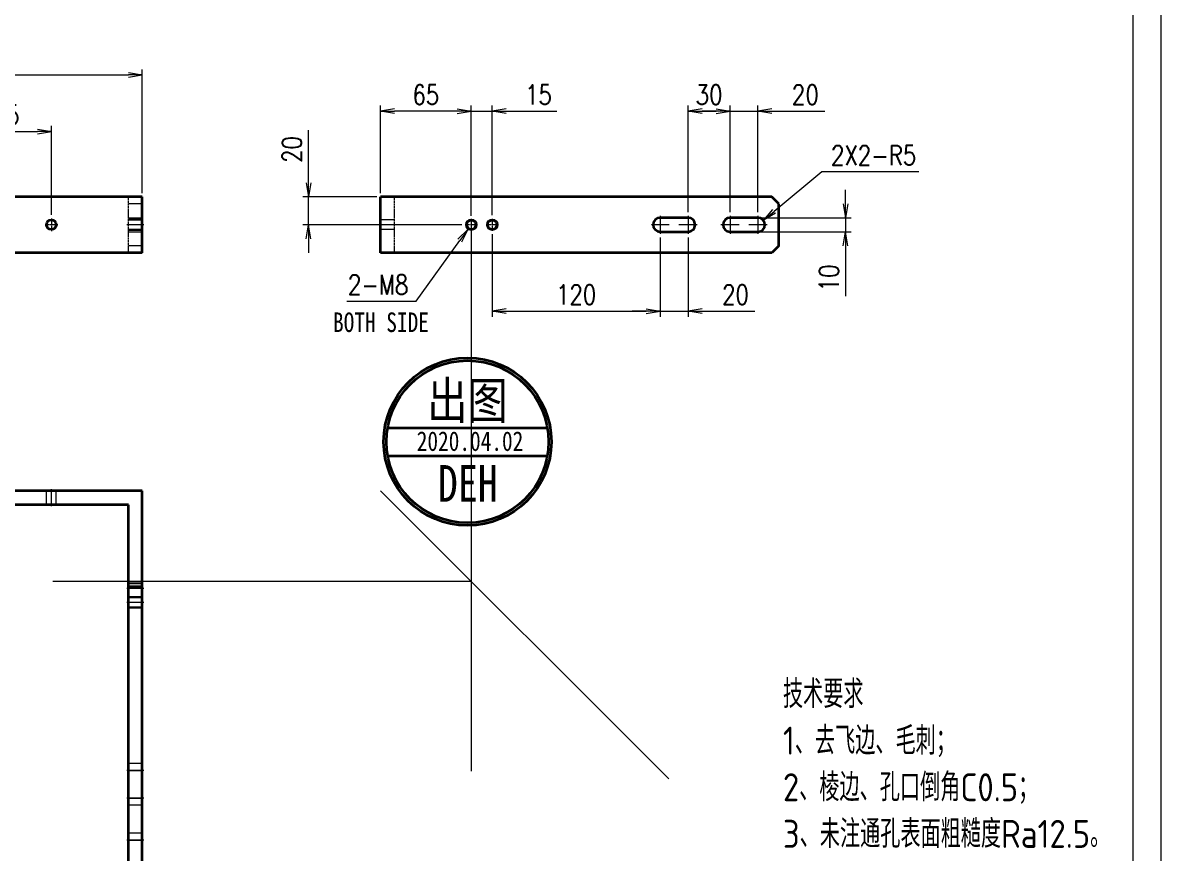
# Model space of a CAD drawing. Header units: millimetres. Extents: x 1333 to 190452, y -42879 to -5704.
# Drawn here: x 181502 to 182316, y -22442 to -21848 of the extents above; entities that cross this region are included whole.
import ezdxf
from ezdxf.enums import TextEntityAlignment as Align

# ---------------------------------------------------------------- set-up
doc = ezdxf.new("R2010")
doc.units = ezdxf.units.MM
doc.header["$LTSCALE"] = 0.5
doc.linetypes.add('AM_ISO02W050x2', pattern=[3.75, 3, -0.75])
doc.linetypes.add('AM_ISO08W050x2', pattern=[9, 6, -0.75, 1.5, -0.75])
for name, color, linetype, lineweight in [('dim', 82, 'Continuous', 9), ('中心线', 2, 'AM_ISO08W050x2', 18), ('印章专用-出图', 1, 'Continuous', 80), ('图框', 7, 'Continuous', 18), ('标注线', 3, 'Continuous', 18), ('粗实线', 7, 'Continuous', 35), ('细实线', 3, 'Continuous', 18), ('虚线', 1, 'AM_ISO02W050x2', 18)]:
    doc.layers.add(name, color=color, linetype=linetype, lineweight=lineweight)
doc.layers.add('打印-禁用', color=7, linetype='Continuous', lineweight=15, plot=False)
doc.layers.add('车型', color=7, linetype='Continuous')
doc.styles.add('DIM', font='romans.shx', dxfattribs={"width": 0.8, "bigfont": 'bigfont.shx'})
doc.styles.add('国标', font='simfang.ttf', dxfattribs={"width": 0.8})
doc.styles.add('机械长仿宋', font='gbenor.shx', dxfattribs={"height": 1, "bigfont": 'gbcbig.shx'})
doc.dimstyles.new('DEH 1-4', dxfattribs={"dimscale": 4, "dimtxt": 3.5, "dimasz": 2.5, "dimexe": 1, "dimexo": 0.625, "dimgap": 1.2, "dimtad": 1, "dimdsep": 46, "dimtxsty": 'DIM', "dimblk": 'OPEN', "dimcen": 0, "dimclrd": 8, "dimclre": 8, "dimclrt": 2, "dimazin": 2, "dimtfac": 0.5, "dimtmove": 0, "dimatfit": 3, "dimldrblk": 'OPEN', "dimfxl": 0, "dimtolj": 2, "dimlwd": 18, "dimlwe": 18, "dimarcsym": 0})
doc.dimstyles.new('DEH 1-4$3', dxfattribs={"dimscale": 4, "dimtxt": 3.5, "dimasz": 2.5, "dimexe": 1, "dimexo": 0.625, "dimgap": 1.2, "dimtad": 1, "dimtoh": 1, "dimdsep": 46, "dimtxsty": 'DIM', "dimblk": 'OPEN', "dimcen": 0, "dimclrd": 8, "dimclre": 8, "dimclrt": 2, "dimazin": 2, "dimtfac": 0.5, "dimtofl": 0, "dimtmove": 0, "dimatfit": 3, "dimldrblk": 'OPEN', "dimfxl": 0, "dimtolj": 2, "dimlwd": 18, "dimlwe": 18, "dimarcsym": 0})
doc.dimstyles.new('DEH 1-4$4', dxfattribs={"dimscale": 4, "dimtxt": 3.5, "dimasz": 2.5, "dimexe": 1, "dimexo": 0.625, "dimgap": 1.2, "dimtad": 1, "dimtoh": 1, "dimdsep": 46, "dimtxsty": 'DIM', "dimblk": 'OPEN', "dimcen": 0, "dimclrd": 8, "dimclre": 8, "dimclrt": 2, "dimazin": 2, "dimtfac": 0.5, "dimtofl": 0, "dimtmove": 0, "dimatfit": 3, "dimldrblk": 'OPEN', "dimfxl": 0, "dimtolj": 2, "dimlwd": 18, "dimlwe": 18, "dimarcsym": 0})

# ---------------------------------------------------------------- blocks, each defined once
blk = doc.blocks.new('GZDEH零件A3图框V01版')
at = {"layer": '图框', "linetype": 'Continuous'}
blk.add_line((3272.49, -1832.96), (3272.49, -1554.46), dxfattribs=at)
at = {"layer": '打印-禁用', "linetype": 'Continuous'}
blk.add_line((3277.49, -1846.46), (3277.49, -1549.46), dxfattribs=at)
blk = doc.blocks.new('DEH A3')
at = {"layer": '图框'}
blk.add_blockref('GZDEH零件A3图框V01版', (-2857.49, 1846.46), dxfattribs=at)
blk = doc.blocks.new('_Open')
at = {"color": 0, "linetype": 'ByBlock', "lineweight": -2}
for p, q in [((-1, 0.167), (0, 0)), ((-1, -0.167), (0, 0)), ((0, 0), (-1, 0))]:
    blk.add_line(p, q, dxfattribs=at)
blk = doc.blocks.new('*D342')
at = {"layer": 'Defpoints', "color": 0, "transparency": 16777216}
for p in [(181587.63, -21885.48), (180887.63, -21972.62), (181587.63, -21972.62)]:
    blk.add_point(p, dxfattribs=at)
at = {"layer": 'dim', "color": 8, "lineweight": 18, "transparency": 16777216}
for p, q in [((180887.63, -21970.12), (180887.63, -21881.48)), ((181587.63, -21970.12), (181587.63, -21881.48)), ((180897.63, -21885.48), (181577.63, -21885.48))]:
    blk.add_line(p, q, dxfattribs=at)
at = {"layer": 'dim', "color": 8, "lineweight": 18, "transparency": 16777216, "xscale": 10, "yscale": 10, "zscale": 10, "rotation": 180}
blk.add_blockref('_Open', (180887.63, -21885.48), dxfattribs=at)
at = {"layer": 'dim', "color": 8, "lineweight": 18, "transparency": 16777216, "xscale": 10, "yscale": 10, "zscale": 10}
blk.add_blockref('_Open', (181587.63, -21885.48), dxfattribs=at)
at = {"layer": 'dim', "color": 2, "transparency": 16777216, "insert": (181237.63, -21873.68), "char_height": 14, "attachment_point": 5, "style": 'DIM'}
blk.add_mtext('\\A2;700', dxfattribs=at)
blk = doc.blocks.new('*D355')
at = {"layer": 'Defpoints', "color": 0, "transparency": 16777216}
for p in [(181522.63, -21925.8), (181457.63, -21988.07), (181522.63, -21988.07)]:
    blk.add_point(p, dxfattribs=at)
at = {"layer": 'dim', "color": 8, "lineweight": 18, "transparency": 16777216}
for p, q in [((181457.63, -21985.57), (181457.63, -21921.8)), ((181522.63, -21985.57), (181522.63, -21921.8)), ((181467.63, -21925.8), (181512.63, -21925.8))]:
    blk.add_line(p, q, dxfattribs=at)
at = {"layer": 'dim', "color": 8, "lineweight": 18, "transparency": 16777216, "xscale": 10, "yscale": 10, "zscale": 10, "rotation": 180}
blk.add_blockref('_Open', (181457.63, -21925.8), dxfattribs=at)
at = {"layer": 'dim', "color": 8, "lineweight": 18, "transparency": 16777216, "xscale": 10, "yscale": 10, "zscale": 10}
blk.add_blockref('_Open', (181522.63, -21925.8), dxfattribs=at)
at = {"layer": 'dim', "color": 2, "transparency": 16777216, "insert": (181490.13, -21914), "char_height": 14, "attachment_point": 5, "style": 'DIM'}
blk.add_mtext('\\A2;65', dxfattribs=at)
blk = doc.blocks.new('*D358')
at = {"layer": 'Defpoints', "color": 0, "transparency": 16777216}
for p in [(181757.87, -21911.43), (181757.87, -21972.62), (181822.87, -21988.3)]:
    blk.add_point(p, dxfattribs=at)
at = {"layer": 'dim', "color": 8, "lineweight": 18, "transparency": 16777216}
for p, q in [((181757.87, -21970.12), (181757.87, -21907.43)), ((181812.87, -21911.43), (181767.87, -21911.43)), ((181822.87, -21985.8), (181822.87, -21907.43))]:
    blk.add_line(p, q, dxfattribs=at)
at = {"layer": 'dim', "color": 8, "lineweight": 18, "transparency": 16777216, "xscale": 10, "yscale": 10, "zscale": 10, "rotation": 180}
blk.add_blockref('_Open', (181757.87, -21911.43), dxfattribs=at)
at = {"layer": 'dim', "color": 8, "lineweight": 18, "transparency": 16777216, "xscale": 10, "yscale": 10, "zscale": 10}
blk.add_blockref('_Open', (181822.87, -21911.43), dxfattribs=at)
at = {"layer": 'dim', "color": 2, "transparency": 16777216, "insert": (181790.37, -21899.63), "char_height": 14, "attachment_point": 5, "style": 'DIM'}
blk.add_mtext('\\A2;65', dxfattribs=at)
blk = doc.blocks.new('*D359')
at = {"layer": 'Defpoints', "color": 0, "transparency": 16777216}
for p in [(181837.87, -21911.43), (181837.87, -21988.3), (181822.87, -21988.62)]:
    blk.add_point(p, dxfattribs=at)
at = {"layer": 'dim', "color": 8, "lineweight": 18, "transparency": 16777216}
for p, q in [((181812.87, -21911.43), (181802.87, -21911.43)), ((181822.87, -21986.12), (181822.87, -21907.43)), ((181822.87, -21911.43), (181837.87, -21911.43)), ((181837.87, -21985.8), (181837.87, -21907.43)), ((181847.87, -21911.43), (181884, -21911.43))]:
    blk.add_line(p, q, dxfattribs=at)
at = {"layer": 'dim', "color": 8, "lineweight": 18, "transparency": 16777216, "xscale": 10, "yscale": 10, "zscale": 10}
blk.add_blockref('_Open', (181822.87, -21911.43), dxfattribs=at)
at = {"layer": 'dim', "color": 8, "lineweight": 18, "transparency": 16777216, "xscale": 10, "yscale": 10, "zscale": 10, "rotation": 180}
blk.add_blockref('_Open', (181837.87, -21911.43), dxfattribs=at)
at = {"layer": 'dim', "color": 2, "transparency": 16777216, "insert": (181870.94, -21899.63), "char_height": 14, "attachment_point": 5, "style": 'DIM'}
blk.add_mtext('\\A2;15', dxfattribs=at)
blk = doc.blocks.new('*D360')
at = {"layer": 'Defpoints', "color": 0, "transparency": 16777216}
for p in [(181706.36, -21972.62), (181757.87, -21972.62), (181818.55, -21992.62)]:
    blk.add_point(p, dxfattribs=at)
at = {"layer": 'dim', "color": 8, "lineweight": 18, "transparency": 16777216}
for p, q in [((181706.36, -21962.62), (181706.36, -21924.88)), ((181755.37, -21972.62), (181702.36, -21972.62)), ((181706.36, -21992.62), (181706.36, -21972.62)), ((181816.05, -21992.62), (181702.36, -21992.62)), ((181706.36, -22002.62), (181706.36, -22012.62))]:
    blk.add_line(p, q, dxfattribs=at)
at = {"layer": 'dim', "color": 8, "lineweight": 18, "transparency": 16777216, "xscale": 10, "yscale": 10, "zscale": 10}
for p, rotation in [((181706.36, -21972.62), 270), ((181706.36, -21992.62), 90)]:
    blk.add_blockref('_Open', p, dxfattribs=dict(at, rotation=rotation))
at = {"layer": 'dim', "color": 2, "transparency": 16777216, "insert": (181694.56, -21938.75), "char_height": 14, "attachment_point": 5, "rotation": 90, "style": 'DIM'}
blk.add_mtext('\\A2;20', dxfattribs=at)
blk = doc.blocks.new('*D361')
at = {"layer": 'Defpoints', "color": 0, "transparency": 16777216}
for p in [(181837.87, -21996.94), (181957.87, -21999.12), (181957.87, -22054.41)]:
    blk.add_point(p, dxfattribs=at)
at = {"layer": 'dim', "color": 8, "lineweight": 18, "transparency": 16777216}
for p, q in [((181837.87, -21999.44), (181837.87, -22058.41)), ((181957.87, -22001.62), (181957.87, -22058.41)), ((181847.87, -22054.41), (181947.87, -22054.41))]:
    blk.add_line(p, q, dxfattribs=at)
at = {"layer": 'dim', "color": 8, "lineweight": 18, "transparency": 16777216, "xscale": 10, "yscale": 10, "zscale": 10, "rotation": 180}
blk.add_blockref('_Open', (181837.87, -22054.41), dxfattribs=at)
at = {"layer": 'dim', "color": 8, "lineweight": 18, "transparency": 16777216, "xscale": 10, "yscale": 10, "zscale": 10}
blk.add_blockref('_Open', (181957.87, -22054.41), dxfattribs=at)
at = {"layer": 'dim', "color": 2, "transparency": 16777216, "insert": (181897.87, -22042.61), "char_height": 14, "attachment_point": 5, "style": 'DIM'}
blk.add_mtext('\\A2;120', dxfattribs=at)
blk = doc.blocks.new('*D362')
at = {"layer": 'Defpoints', "color": 0, "transparency": 16777216}
for p in [(181957.87, -21999.12), (181977.87, -21999.12), (181977.87, -22054.41)]:
    blk.add_point(p, dxfattribs=at)
at = {"layer": 'dim', "color": 8, "lineweight": 18, "transparency": 16777216}
for p, q in [((181957.87, -22001.62), (181957.87, -22058.41)), ((181977.87, -22001.62), (181977.87, -22058.41)), ((181947.87, -22054.41), (181937.87, -22054.41)), ((181957.87, -22054.41), (181977.87, -22054.41)), ((181987.87, -22054.41), (182025.6, -22054.41))]:
    blk.add_line(p, q, dxfattribs=at)
at = {"layer": 'dim', "color": 8, "lineweight": 18, "transparency": 16777216, "xscale": 10, "yscale": 10, "zscale": 10}
blk.add_blockref('_Open', (181957.87, -22054.41), dxfattribs=at)
at = {"layer": 'dim', "color": 8, "lineweight": 18, "transparency": 16777216, "xscale": 10, "yscale": 10, "zscale": 10, "rotation": 180}
blk.add_blockref('_Open', (181977.87, -22054.41), dxfattribs=at)
at = {"layer": 'dim', "color": 2, "transparency": 16777216, "insert": (182011.74, -22042.61), "char_height": 14, "attachment_point": 5, "style": 'DIM'}
blk.add_mtext('\\A2;20', dxfattribs=at)
blk = doc.blocks.new('*D363')
at = {"layer": 'Defpoints', "color": 0, "transparency": 16777216}
for p in [(182007.87, -21911.43), (181977.87, -21986.12), (182007.87, -21986.12)]:
    blk.add_point(p, dxfattribs=at)
at = {"layer": 'dim', "color": 8, "lineweight": 18, "transparency": 16777216}
for p, q in [((181977.87, -21983.62), (181977.87, -21907.43)), ((181987.87, -21911.43), (181997.87, -21911.43)), ((182007.87, -21983.62), (182007.87, -21907.43))]:
    blk.add_line(p, q, dxfattribs=at)
at = {"layer": 'dim', "color": 8, "lineweight": 18, "transparency": 16777216, "xscale": 10, "yscale": 10, "zscale": 10, "rotation": 180}
blk.add_blockref('_Open', (181977.87, -21911.43), dxfattribs=at)
at = {"layer": 'dim', "color": 8, "lineweight": 18, "transparency": 16777216, "xscale": 10, "yscale": 10, "zscale": 10}
blk.add_blockref('_Open', (182007.87, -21911.43), dxfattribs=at)
at = {"layer": 'dim', "color": 2, "transparency": 16777216, "insert": (181992.87, -21899.63), "char_height": 14, "attachment_point": 5, "style": 'DIM'}
blk.add_mtext('\\A2;30', dxfattribs=at)
blk = doc.blocks.new('*D364')
at = {"layer": 'Defpoints', "color": 0, "transparency": 16777216}
for p in [(182027.87, -21911.43), (182007.87, -21986.12), (182027.87, -21986.12)]:
    blk.add_point(p, dxfattribs=at)
at = {"layer": 'dim', "color": 8, "lineweight": 18, "transparency": 16777216}
for p, q in [((181997.87, -21911.43), (181987.87, -21911.43)), ((182007.87, -21983.62), (182007.87, -21907.43)), ((182007.87, -21911.43), (182027.87, -21911.43)), ((182027.87, -21983.62), (182027.87, -21907.43)), ((182037.87, -21911.43), (182075.6, -21911.43))]:
    blk.add_line(p, q, dxfattribs=at)
at = {"layer": 'dim', "color": 8, "lineweight": 18, "transparency": 16777216, "xscale": 10, "yscale": 10, "zscale": 10}
blk.add_blockref('_Open', (182007.87, -21911.43), dxfattribs=at)
at = {"layer": 'dim', "color": 8, "lineweight": 18, "transparency": 16777216, "xscale": 10, "yscale": 10, "zscale": 10, "rotation": 180}
blk.add_blockref('_Open', (182027.87, -21911.43), dxfattribs=at)
at = {"layer": 'dim', "color": 2, "transparency": 16777216, "insert": (182061.74, -21899.63), "char_height": 14, "attachment_point": 5, "style": 'DIM'}
blk.add_mtext('\\A2;20', dxfattribs=at)
blk = doc.blocks.new('*D365')
at = {"layer": 'Defpoints', "color": 0, "transparency": 16777216}
for p in [(181820.53, -21995.86), (181825.21, -21989.37)]:
    blk.add_point(p, dxfattribs=at)
at = {"layer": 'dim', "color": 8, "lineweight": 18, "transparency": 16777216}
for p, q in [((181783.46, -22047.28), (181814.68, -22003.97)), ((181733.86, -22047.28), (181783.46, -22047.28))]:
    blk.add_line(p, q, dxfattribs=at)
at = {"layer": 'dim', "color": 8, "lineweight": 18, "transparency": 16777216, "xscale": 10, "yscale": 10, "zscale": 10, "rotation": 54.21233762330667}
blk.add_blockref('_Open', (181820.53, -21995.86), dxfattribs=at)
at = {"layer": 'dim', "color": 2, "transparency": 16777216, "insert": (181756.26, -22035.48), "char_height": 14, "attachment_point": 5, "style": 'DIM'}
blk.add_mtext('\\A2;{\\Fromans,bigfont|c134;2-M8}', dxfattribs=at)
blk = doc.blocks.new('*D366')
at = {"layer": 'Defpoints', "color": 0, "transparency": 16777216}
for p in [(182027.87, -21992.62), (182031.72, -21989.42)]:
    blk.add_point(p, dxfattribs=at)
at = {"layer": 'dim', "color": 8, "lineweight": 18, "transparency": 16777216}
for p, q in [((182073.48, -21954.73), (182039.41, -21983.03)), ((182142.81, -21954.73), (182073.48, -21954.73))]:
    blk.add_line(p, q, dxfattribs=at)
at = {"layer": 'dim', "color": 8, "lineweight": 18, "transparency": 16777216, "xscale": 10, "yscale": 10, "zscale": 10, "rotation": 219.7164421594327}
blk.add_blockref('_Open', (182031.72, -21989.42), dxfattribs=at)
at = {"layer": 'dim', "color": 2, "transparency": 16777216, "insert": (182110.55, -21942.93), "char_height": 14, "attachment_point": 5, "style": 'DIM'}
blk.add_mtext('\\A2;{\\Fromans,bigfont|c134;2X2-}R5', dxfattribs=at)
blk = doc.blocks.new('*D367')
at = {"layer": 'Defpoints', "color": 0, "transparency": 16777216}
for p in [(182027.87, -21987.62), (182027.87, -21997.62), (182090.44, -21997.62)]:
    blk.add_point(p, dxfattribs=at)
at = {"layer": 'dim', "color": 8, "lineweight": 18, "transparency": 16777216}
for p, q in [((182090.44, -21977.62), (182090.44, -21967.62)), ((182030.37, -21987.62), (182094.44, -21987.62)), ((182090.44, -21987.62), (182090.44, -21997.62)), ((182030.37, -21997.62), (182094.44, -21997.62)), ((182090.44, -22007.62), (182090.44, -22043.75))]:
    blk.add_line(p, q, dxfattribs=at)
at = {"layer": 'dim', "color": 8, "lineweight": 18, "transparency": 16777216, "xscale": 10, "yscale": 10, "zscale": 10}
for p, rotation in [((182090.44, -21987.62), 270), ((182090.44, -21997.62), 90)]:
    blk.add_blockref('_Open', p, dxfattribs=dict(at, rotation=rotation))
at = {"layer": 'dim', "color": 2, "transparency": 16777216, "insert": (182078.64, -22030.68), "char_height": 14, "attachment_point": 5, "rotation": 90, "style": 'DIM'}
blk.add_mtext('\\A2;10', dxfattribs=at)
blk = doc.blocks.new('出图章')
at = {"layer": '印章专用-出图'}
h = blk.add_hatch(color=256, dxfattribs=at)
h.paths.add_polyline_path([(-15, 0, 1), (15, 0, 1)])
h.paths.add_polyline_path([(14.5, 0, -1), (-14.5, 0, -1)], flags=16)
h.paths.add_polyline_path([(-7.31, -12.35), (7.41, -12.35), (7.41, -2.73), (-7.31, -2.73)], flags=8)
at = {"layer": '印章专用-出图', "lineweight": 35}
for p, q in [((-14.28, 2.5), (14.28, 2.5)), ((-14.28, -2.5), (14.28, -2.5))]:
    blk.add_line(p, q, dxfattribs=at)
for radius in [15, 14.5]:
    blk.add_circle((0, 0), radius, dxfattribs=at)
at = {"layer": '印章专用-出图', "color": 4, "style": '国标', "width": 0.8}
blk.add_text('DEH', height=6.562, dxfattribs=at).set_placement((0.05, -10.74), align=Align.CENTER)
at = {"layer": '印章专用-出图', "color": 3, "style": '国标', "width": 0.8}
blk.add_attdef('出图', text='', height=6.6, dxfattribs=at).set_placement((0, 7.35), align=Align.MIDDLE_CENTER)
at = {"layer": '印章专用-出图', "color": 2, "style": '国标', "width": 0.8}
blk.add_attdef('XXXX.XX.XX', text='', height=3.5, dxfattribs=at).set_placement((0.45, 0.1), align=Align.MIDDLE_CENTER)
blk = doc.blocks.new('YZ-CT')
at = {"layer": '印章专用-出图'}
blk.add_blockref('出图章', (0.63, 0), dxfattribs=at).add_auto_attribs({'出图': '出图', 'XXXX.XX.XX': '2020.04.02'})

msp = doc.modelspace()

# ---------------------------------------------------------------- linework, layer by layer
at = {"layer": '中心线', "ltscale": 0.2275}
msp.add_line((181522.63, -21988.066), (181522.63, -21997.166), dxfattribs=at)
at = {"layer": '中心线', "ltscale": 0.216028}
for p, q in [((181822.87, -21988.296), (181822.87, -21996.937)), ((181837.87, -21988.296), (181837.87, -21996.937))]:
    msp.add_line(p, q, dxfattribs=at)
at = {"layer": '中心线', "ltscale": 0.325}
for p, q in [((181957.87, -21986.116), (181957.87, -21999.116)), ((181977.87, -21986.116), (181977.87, -21999.116)), ((182007.87, -21986.116), (182007.87, -21999.116)), ((182027.87, -21986.116), (182027.87, -21999.116)), ((181964.37, -21992.616), (181951.37, -21992.616)), ((181984.37, -21992.616), (181971.37, -21992.616)), ((182014.37, -21992.616), (182001.37, -21992.616)), ((182034.37, -21992.616), (182021.37, -21992.616))]:
    msp.add_line(p, q, dxfattribs=at)
at = {"layer": '中心线', "ltscale": 0.227499}
msp.add_line((181527.18, -21992.616), (181518.08, -21992.616), dxfattribs=at)
at = {"layer": '中心线', "ltscale": 0.300015}
for p, q in [((181588.63, -21992.616), (181576.63, -21992.616)), ((181768.87, -21992.616), (181756.87, -21992.616)), ((181588.63, -22252.856), (181576.63, -22252.856)), ((181588.63, -22262.856), (181576.63, -22262.856)), ((181588.63, -22382.856), (181576.63, -22382.856)), ((181588.63, -22402.856), (181576.63, -22402.856)), ((181588.63, -22432.856), (181576.63, -22432.856))]:
    msp.add_line(p, q, dxfattribs=at)
at = {"layer": '中心线', "ltscale": 0.216027}
for p, q in [((181827.191, -21992.616), (181818.55, -21992.616)), ((181842.191, -21992.616), (181833.55, -21992.616))]:
    msp.add_line(p, q, dxfattribs=at)
at = {"layer": '中心线', "ltscale": 0.3}
msp.add_line((181522.63, -22193.856), (181522.63, -22181.856), dxfattribs=at)
at = {"layer": '标注线'}
for p, q in [((181822.87, -21992.616), (181822.87, -22383.324)), ((181757.87, -22182.856), (181964.017, -22389.003)), ((181822.87, -22247.856), (181523.628, -22247.856))]:
    msp.add_line(p, q, dxfattribs=at)
at = {"layer": '粗实线'}
for p, q in [((181587.63, -21972.616), (180887.63, -21972.616)), ((181587.63, -22012.616), (181587.63, -21972.616)), ((181757.87, -22012.616), (181757.87, -21972.616)), ((182037.87, -21972.616), (181757.87, -21972.616)), ((182042.87, -22007.616), (182042.87, -21977.616)), ((181977.87, -21987.616), (181957.87, -21987.616)), ((182027.87, -21987.616), (182007.87, -21987.616)), ((181957.87, -21997.616), (181977.87, -21997.616)), ((182007.87, -21997.616), (182027.87, -21997.616)), ((181587.63, -22012.616), (180887.63, -22012.616)), ((182037.87, -22012.616), (181757.87, -22012.616)), ((181587.63, -22182.856), (180887.63, -22182.856)), ((181587.63, -22462.856), (181587.63, -22182.856)), ((181577.63, -22192.856), (180897.63, -22192.856)), ((181577.63, -22462.856), (181577.63, -22192.856))]:
    msp.add_line(p, q, dxfattribs=at)
at = {"layer": '粗实线', "ltscale": 0.176777}
for p, q in [((182042.87, -21977.616), (182037.87, -21972.616)), ((182042.87, -22007.616), (182037.87, -22012.616))]:
    msp.add_line(p, q, dxfattribs=at)
at = {"layer": '粗实线'}
for centre, radius in [((181522.63, -21992.616), 3.5), ((181822.87, -21992.616), 3.324), ((181837.87, -21992.616), 3.324)]:
    msp.add_circle(centre, radius, dxfattribs=at)
for centre, start, end in [((181957.87, -21992.616), 90, 270), ((181977.87, -21992.616), 270, 90), ((182007.87, -21992.616), 90, 270), ((182027.87, -21992.616), 270, 90)]:
    msp.add_arc(centre, 5, start, end, dxfattribs=at)
at = {"layer": '细实线'}
for centre in [(181822.87, -21992.616), (181837.87, -21992.616)]:
    msp.add_circle(centre, 4, dxfattribs=at)
at = {"layer": '虚线'}
for p, q in [((181577.63, -22012.616), (181577.63, -21972.616)), ((181767.87, -22012.616), (181767.87, -21972.616))]:
    msp.add_line(p, q, dxfattribs=at)
at = {"layer": '虚线', "ltscale": 0.25}
for p, q in [((181587.63, -21977.616), (181577.63, -21977.616)), ((181577.63, -21987.616), (181587.63, -21987.616)), ((181587.63, -21988.616), (181577.63, -21988.616)), ((181587.63, -21988.616), (181577.63, -21988.616)), ((181587.63, -21989.293), (181577.63, -21989.293)), ((181587.63, -21989.293), (181577.63, -21989.293)), ((181587.63, -21995.94), (181577.63, -21995.94)), ((181587.63, -21995.94), (181577.63, -21995.94)), ((181767.87, -21989.116), (181757.87, -21989.116)), ((181767.87, -21989.116), (181757.87, -21989.116)), ((181767.87, -21989.116), (181757.87, -21989.116)), ((181767.87, -21989.116), (181757.87, -21989.116)), ((181767.87, -21989.116), (181757.87, -21989.116)), ((181767.87, -21989.116), (181757.87, -21989.116)), ((181767.87, -21989.116), (181757.87, -21989.116)), ((181767.87, -21989.116), (181757.87, -21989.116)), ((181767.87, -21989.116), (181757.87, -21989.116)), ((181767.87, -21996.116), (181757.87, -21996.116)), ((181767.87, -21996.116), (181757.87, -21996.116)), ((181767.87, -21996.116), (181757.87, -21996.116)), ((181767.87, -21996.116), (181757.87, -21996.116)), ((181767.87, -21996.116), (181757.87, -21996.116)), ((181767.87, -21996.116), (181757.87, -21996.116)), ((181767.87, -21996.116), (181757.87, -21996.116)), ((181767.87, -21996.116), (181757.87, -21996.116)), ((181767.87, -21996.116), (181757.87, -21996.116)), ((181587.63, -21996.616), (181577.63, -21996.616)), ((181587.63, -21996.616), (181577.63, -21996.616)), ((181577.63, -21997.616), (181587.63, -21997.616)), ((181587.63, -22007.616), (181577.63, -22007.616)), ((181519.13, -22192.856), (181519.13, -22182.856)), ((181526.13, -22192.856), (181526.13, -22182.856)), ((181587.63, -22248.856), (181577.63, -22248.856)), ((181587.63, -22249.533), (181577.63, -22249.533)), ((181587.63, -22251.18), (181577.63, -22251.18)), ((181587.63, -22251.856), (181577.63, -22251.856)), ((181587.63, -22258.856), (181577.63, -22258.856)), ((181587.63, -22259.533), (181577.63, -22259.533)), ((181587.63, -22266.18), (181577.63, -22266.18)), ((181587.63, -22266.856), (181577.63, -22266.856)), ((181587.63, -22377.856), (181577.63, -22377.856)), ((181577.63, -22382.856), (181587.63, -22382.856)), ((181577.63, -22382.856), (181587.63, -22382.856)), ((181577.63, -22402.856), (181587.63, -22402.856)), ((181577.63, -22402.856), (181587.63, -22402.856)), ((181587.63, -22407.856), (181577.63, -22407.856)), ((181587.63, -22427.856), (181577.63, -22427.856)), ((181577.63, -22432.856), (181587.63, -22432.856)), ((181577.63, -22432.856), (181587.63, -22432.856))]:
    msp.add_line(p, q, dxfattribs=at)

# ---------------------------------------------------------------- block references
at = {"layer": '印章专用-出图', "xscale": 4, "yscale": 4, "zscale": 4}
msp.add_blockref('YZ-CT', (181817.638, -22147.779), dxfattribs=at)
at = {"layer": '图框', "xscale": 4, "yscale": 4, "zscale": 4}
msp.add_blockref('DEH A3', (180636.223, -22833.998), dxfattribs=at)

# ---------------------------------------------------------------- texts
at = {"layer": '标注线', "color": 2, "insert": (182045.706, -22438.29), "char_height": 20, "width": 459.29844, "attachment_point": 7, "style": '机械长仿宋'}
msp.add_mtext('\\A2;技术要求\\P1、去飞边、毛刺；\\P2、棱边、孔口倒角C0.5；\\P3、未注通孔表面粗糙度Ra12.5。', dxfattribs=at)
at = {"layer": '车型', "color": 3, "style": '国标', "width": 0.8}
msp.add_text('BOTH SIDE', height=14, dxfattribs=at).set_placement((181758.277, -22069.349), align=Align.CENTER)

# ---------------------------------------------------------------- dimensions: what is measured, and where the dimension line sits
at = {"layer": 'dim'}
for base, p1, p2, picture, middle in [((181587.63, -21885.485), (180887.63, -21972.616), (181587.63, -21972.616), '*D342', (181237.63, -21873.685)), ((181757.87, -21911.428), (181822.87, -21988.296), (181757.87, -21972.616), '*D358', (181790.37, -21899.628)), ((181837.87, -21911.428), (181822.87, -21988.616), (181837.87, -21988.296), '*D359', (181870.937, -21899.628)), ((182007.87, -21911.428), (181977.87, -21986.116), (182007.87, -21986.116), '*D363', (181992.87, -21899.628)), ((182027.87, -21911.428), (182007.87, -21986.116), (182027.87, -21986.116), '*D364', (182061.737, -21899.628)), ((181522.63, -21925.8), (181457.63, -21988.066), (181522.63, -21988.066), '*D355', (181490.13, -21914)), ((181957.87, -22054.411), (181837.87, -21996.937), (181957.87, -21999.116), '*D361', (181897.87, -22042.611)), ((181977.87, -22054.411), (181957.87, -21999.116), (181977.87, -21999.116), '*D362', (182011.737, -22042.611))]:
    dim = msp.add_linear_dim(base=base, p1=p1, p2=p2, dimstyle='DEH 1-4', dxfattribs=at)
    dim.commit()
    dim.dimension.update_dxf_attribs({"geometry": picture, "text_midpoint": middle})
for base, p1, p2, picture, middle in [((181706.359, -21972.616), (181818.55, -21992.616), (181757.87, -21972.616), '*D360', (181694.559, -21938.75)), ((182090.445, -21997.616), (182027.87, -21987.616), (182027.87, -21997.616), '*D367', (182078.645, -22030.683))]:
    dim = msp.add_linear_dim(base=base, p1=p1, p2=p2, angle=90, dimstyle='DEH 1-4', dxfattribs=at)
    dim.commit()
    dim.dimension.update_dxf_attribs({"geometry": picture, "text_midpoint": middle})
dim = msp.add_radius_dim(center=(182027.87, -21992.616), mpoint=(182031.716, -21989.421), text='{\\Fromans,bigfont|c134;2X2-}<>', dimstyle='DEH 1-4$4', dxfattribs=at)
dim.commit()
dim.dimension.update_dxf_attribs({"geometry": '*D366', "text_midpoint": (182110.546, -21954.729), "dimtype": 164})
dim = msp.add_diameter_dim_2p(p1=(181825.209, -21989.371), p2=(181820.531, -21995.861), text='{\\Fromans,bigfont|c134;2-M8}', dimstyle='DEH 1-4$3', dxfattribs=at)
dim.commit()
dim.dimension.update_dxf_attribs({"geometry": '*D365', "text_midpoint": (181756.261, -22047.283), "dimtype": 163})

doc.saveas('drawing.dxf')
